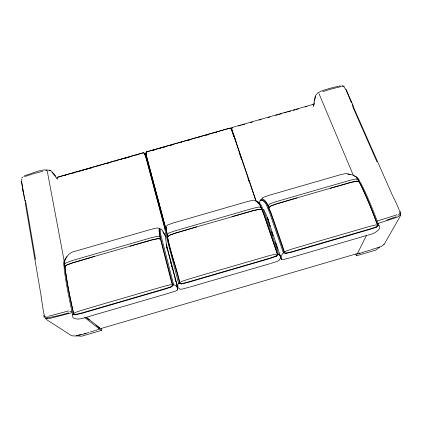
<?xml version="1.0" encoding="UTF-8"?>
<svg xmlns="http://www.w3.org/2000/svg" width="422" height="422" viewBox="0 0 422 422"><rect width="100%" height="100%" fill="white"/><g stroke="black" fill="none" stroke-linecap="round" stroke-linejoin="round"><path stroke-width="0.63" d="M182.035 283.452L179.651 283.188L179.772 282.634C175.657 263.861 167.713 245.572 166.136 226.398L167.703 224.905L173.263 222.958L247.772 201.458L253.474 200.155L255.579 200.582L257.805 202.17L259.952 204.913L263.761 214.376L277.576 254.645L275.656 256.165L269.521 258.269L188.365 281.928L181.244 283.943L178.659 283.384L177.963 284.206L177.762 287.398L180.062 289.228L182.441 289.049L189.341 287.208M21.833 178.817L21.754 181.935L22.994 189.541M167.08 249.001L166.184 244.697L177.52 287.466L177.741 289.903L175.531 291.069L168.652 293.248L87.254 316.996M99.175 327.63L99.376 328.965L84.785 317.613M166.152 227.405C167.682 246.422 175.584 264.568 179.651 283.188M260.559 200.851L260.638 199.664L262.241 198.656C265.755 200.376 267.907 203.931 268.788 207.64L270.834 212.329L276.6 228.708L282.36 245.493L284.46 252.129L284.301 252.688L286.411 253.026L292.404 251.596L376.835 226.925L378.766 225.063C373.175 210.546 367.52 195.924 360.293 182.14L359.834 182.098L359.127 179.888L357.471 177.493A105.875 28.031 70.9 0 0 353.673 175.557M170.989 286.67L172.756 285.198L172.329 284.803L170.472 278.061L159.854 236.758L159.041 230.686L159.31 228.371L157.184 227.943L151.419 229.262L76.029 251.016C69.05 251.923 62.525 259.388 65.194 266.509L64.941 266.825C66.982 282.529 70.157 298.111 73.676 313.551L73.597 314.095L76.192 314.306L82.665 312.739L171.854 286.68L173.669 284.839L174.93 285.093L177.52 287.466M259.635 203.494L259.894 200.909A106.223 12.375 72.7 0 1 265.95 203.931L269.79 213.21L283.405 252.857L285.768 253.474L292.151 252.045L370.637 229.167L376.835 226.925M159.827 229.236L159.558 231.514L160.381 237.544L172.756 285.198M99.355 327.857L98.838 328.321M313.293 106.37L315.281 96.063M314.284 104.155L314.453 102.894M313.646 106.027L313.952 104.139M314.501 100.985L315.751 95.261L318.046 92.734L321.844 90.809L329.993 88.277L339.615 86.004L343.592 86.31M231.805 129.106L232.137 127.433L231.704 128.768L232.569 132.176L256.191 201.748M352.096 104.023L392.149 194.711L396.179 202.961L398.906 209.249L400.541 214.898L399.829 216.955L384.131 244.385L380.876 246.801M290.505 257.694L283.858 259.461L281.416 259.662L281.627 259.103L281.084 257.267L282.387 253.77L283.405 252.857M256.354 201.742L232.722 132.17L231.314 128.916L230.106 128.045L146.471 151.878L145.938 153.244L146.566 156.736L165.603 228.091M56.991 178.216L57.418 177.277L143.665 152.706L144.82 153.597L146.017 156.942L165.424 229.805M57.06 178.168L57.482 177.229L143.427 152.743L144.582 153.634L145.775 156.963L165.266 230.206M67.029 256.713A107.293 22.719 76.3 0 0 63.701 262.368L63.754 265.269L64.355 267.543L64.07 267.806C65.932 283.442 69.24 298.913 72.542 314.311L72.209 315.028L73.18 317.893C77.564 320.214 82.227 318.547 86.621 317.18M379.568 247.208L375.854 250.109L356.39 255.806L357.582 253.258M366.549 235.223L357.629 253.2L358.093 253.416M263.66 209.359L266.583 215.631L280.82 257.346L279.137 260.327L277.117 261.429L270.993 263.37M99.086 329.171L99.386 328.733M400.082 213.168L398.896 214.634L397.819 215.088M64.941 266.825L66.539 265.18L72.368 262.99L94.296 256.476L152.105 239.802L158.197 238.451L160.471 238.963M269.03 207.814L270.607 206.189L276.215 204.063L297.041 197.871M268.788 207.64L270.36 206.031L275.946 204L330.721 188.133L351.368 182.336L357.059 181.191L359.143 181.755C366.233 195.708 372.088 210.33 377.49 225.016L377.806 225.438L375.807 226.973M65.194 266.509L66.803 264.874L72.684 262.758L94.639 256.365M167.655 237.127L169.275 235.481L175.088 233.292L196.821 226.841L253.775 210.546L259.788 209.312L261.999 209.845M167.655 236.884L169.275 235.249L175.109 233.15L196.816 226.83M268.118 205.467L269.69 203.889L275.276 201.901L350.16 180.257L355.883 178.981L357.977 179.498L358.684 181.65L359.143 181.755M64.624 264.283L66.254 262.674L72.157 260.59L151.519 237.66L157.596 236.278L159.854 236.758M167.038 234.685L168.668 233.081L174.513 231.013L252.91 208.357L258.908 207.002L261.113 207.492M181.244 283.943L187.964 282.418L270.164 258.454L276.616 256.138L278.531 254.276L265.042 214.582L261.276 205.287A106.244 11.573 72.8 0 0 257.056 201.436M21.754 177.868L23.168 176.839M24.117 176.153L25.062 175.468C32.874 173.563 41.029 168.542 49.21 170.261M400.541 214.898L397.308 217.214L378.022 223.444M285.768 253.474L286.411 253.026M73.676 313.551L75.427 312.401L81.53 310.355L104.25 303.655L163.831 286.374L170.113 284.808L172.329 284.803M179.772 282.634L181.587 281.469L187.669 279.427L210.145 272.802L268.946 255.748L275.097 254.218L277.201 254.239M284.46 252.129L286.269 250.963L292.124 248.991L313.625 242.65L369.73 226.382L375.548 224.947L377.49 225.016M262.078 198.24L263.724 197.195L269.03 195.323L340.232 174.777L345.687 173.542L350.244 174.423M260.664 200.587L262.278 199.659C265.797 201.352 267.891 204.918 268.756 208.61L270.787 213.215L284.301 252.688M72.542 314.311L75.28 314.828L76.192 314.306M386.927 220.036L396.195 216.692M95.367 330.521L98.558 329.366M171.854 286.68L165.355 289.007L82.126 313.272L75.28 314.828M356.827 253.701L100.7 328.611M371.096 249.84L380.401 246.701M24.787 176.549L34.425 173.426L42.886 171.269M396.875 214.819L377.621 220.928M367.905 235.112C372.394 234.099 376.762 232.475 379.499 228.571L379.251 225.538L378.766 225.063M322.804 91.648L330.927 89.084L340.496 86.742M87.164 332.921L89.053 332.367M90.319 331.998L94.734 330.706M362.482 252.388L370.479 250.051M101.106 328.574L101.475 330.384L81.509 336.228L76.071 335.775M189.974 287.023L270.381 263.565M291.138 257.51L367.277 235.297M330.262 188.254L350.888 182.336L356.601 181.101L358.684 181.65M231.963 216.671L253.569 210.467L259.567 209.148L261.777 209.671M69.825 311.642L71.54 311.151M312.918 104.445L231.889 127.534L231.456 128.874L232.179 131.727M64.033 175.737L65.927 175.199M72.864 173.22L74.752 172.682M77.279 171.965L79.167 171.422M80.428 171.063L83.582 170.166M86.104 169.449L87.998 168.905M89.258 168.547L92.413 167.65M98.089 166.031L99.982 165.493M106.919 163.514L108.807 162.976M115.749 161.004L117.638 160.46M120.159 159.743L122.053 159.205M124.574 158.487L126.468 157.944M127.729 157.585L129.623 157.047M136.559 155.069L138.453 154.531M152.964 150.396L156.124 149.493M158.656 148.776L160.55 148.233M161.816 147.874L164.976 146.972M170.667 145.353L172.566 144.809M179.519 142.831L181.418 142.288M188.376 140.304L190.269 139.766M197.227 137.783L199.121 137.245M206.078 135.262L207.977 134.724M214.93 132.74L216.829 132.197M238.53 125.978L240.424 125.439M241.679 125.081L244.829 124.184M250.494 122.57L252.382 122.032M259.308 120.059L261.197 119.521M268.123 117.548L270.011 117.01M275.677 115.396L277.565 114.858M278.821 114.499L281.97 113.602M284.491 112.885L286.38 112.347M287.635 111.988L290.784 111.091M293.301 110.374L295.189 109.836M296.45 109.477L298.338 108.939M305.264 106.966L307.153 106.428M129.997 246.158L152.015 239.965L158.166 238.694L160.45 239.211M68.833 312.823L60.103 315.245L46.367 318.141M68.68 310.903L48.572 316.247M71.988 312.66L49.469 318.552L45.323 318.357L43.614 312.633L41.15 296.819M77.31 335.4L80.998 334.482M84.073 333.718L86.531 333.106M86.273 333.459L75.796 336.028L71.629 335.77L46.858 319.792L45.323 318.357M358.721 253.279L359.982 252.994M358.536 253.564L362.319 252.715M47.855 317.006L46.657 317.212L44.79 316.621M45.718 170.583L46.916 170.43M275.656 256.165L276.616 256.138M383.719 244.38L384.131 244.385M347.712 173.991L352.307 174.882L356.258 177.087L357.977 179.498M342.21 85.771L344.457 86.373M159.31 228.371L160.291 228.629M49.691 170.404L50.651 170.694M278.531 254.276L279.411 254.64L280.82 257.346M49.174 170.077L51.495 171.132L55.757 176.085M312.881 104.424L313.715 104.994M257.431 202.375L260.437 205.688L264.235 215.109L277.576 254.645M230.507 128.705L231.309 129.285M86.352 317.697L89.332 319.992M96.052 325.225L98.78 327.335M101.475 330.384L99.439 328.759L99.191 327.535M86.484 317.302L100.167 328.316M51.89 172.15L57.556 179.218M57.482 177.229L57.724 177.535M24.144 195.222L24.27 196.467M41.219 296.55L26.048 207.598M173.669 284.839L160.682 234.347A106.729 5.824 74.5 0 1 161.652 229.273L163.361 232.475M344.094 87.122L345.876 89.664L351.136 101.924M356.706 177.873L358.405 180.299L359.111 182.483M163.04 232.021L165.682 236.721M164.306 233.994L164.939 235.001M359.57 182.562C366.655 196.362 372.404 210.894 377.806 225.438M163.398 232.174L164.601 234.453M146.471 151.878L146.107 153.566L146.629 156.472M352.708 106.66L376.994 161.895M232.158 130.54L231.451 128.91L230.243 128.035L146.313 151.952L145.775 153.328L146.408 156.831L165.667 229.056M231.546 129.823L232.016 130.91M345.971 89.111L353.335 106.233M319 93.652L353.457 175.647M355.714 254.107L356.39 255.806M43.508 315.392L44.252 317.339M279.892 255.479L281.416 259.662M144.646 153.983L145.838 157.306M271.525 231.488L273.029 235.771M275.387 242.502L277.745 249.312M233.292 133.421L236.04 141.518M232.744 133.542L233.804 136.654M239.089 152.231L241.416 159.089M247.967 178.4L249.027 181.518M268.904 222.056L267.384 217.219L270.064 226.15L269.8 225.037M350.925 100.826L351.442 102.673M178.659 283.384L165.461 232.97A106.703 4.99 74.4 0 1 166.115 227.985M146.735 157.053L165.677 228.033M177.762 287.398L166.421 244.628L165.313 235.645M174.982 279.237L175.483 281.142M170.356 261.534L170.847 263.423M171.174 264.684L171.664 266.572M171.991 267.828L172.487 269.716M176.644 285.578L177.113 287.429M177.43 288.669L177.741 289.903M23.896 194.241L23.215 190.781M73.597 314.095C70.157 298.776 66.956 283.331 64.983 267.754L65.252 267.464L64.666 265.211L64.624 262.262M400.9 213.479L400.446 211.396M47.238 170.973L64.35 261.967M22.619 188.845L23.606 194.194M21.348 181.513L24.698 200.075M25.462 200.107L35.59 259.493M24.502 197.522L24.698 198.783M24.893 200.044L25.083 201.299M25.278 202.56L25.953 206.97M166.832 245.256L166.326 244.111L166.838 245.277"/></g></svg>
